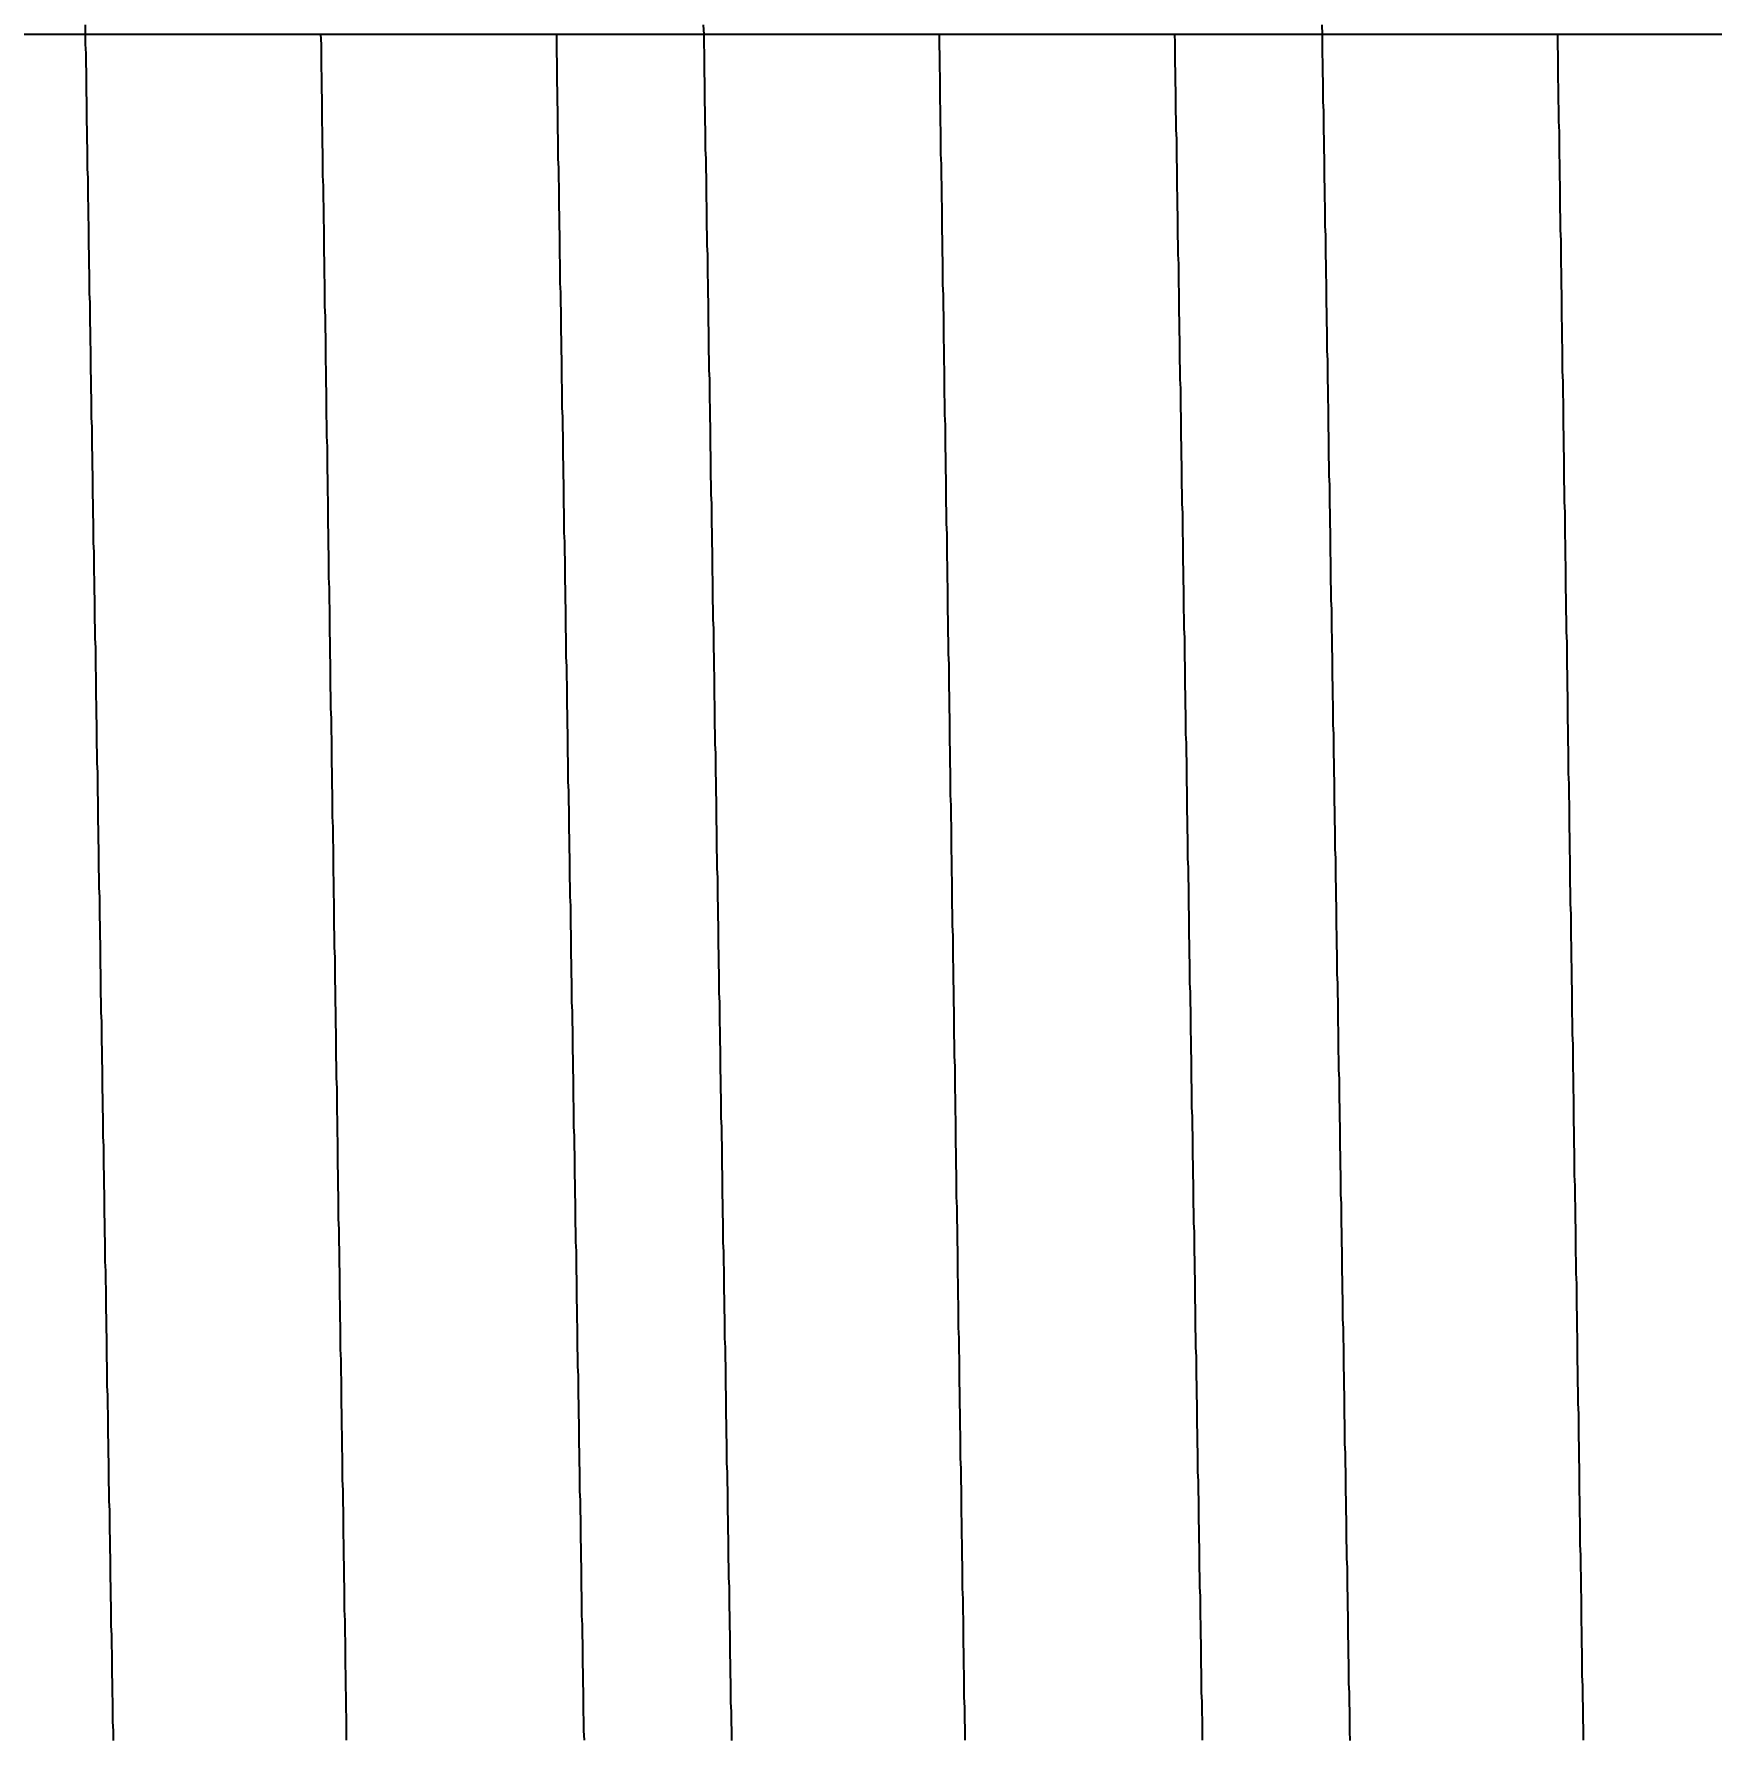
# Model space of a CAD drawing. Header units: millimetres. Extents: x 0 to 5600, y -67 to 2530.
# Drawn here: x 4048.057 to 4052.236, y 925.966 to 930.2 of the extents above; entities that cross this region are included whole.
import ezdxf
from ezdxf.lldxf.tags import DXFTag

# ---------------------------------------------------------------- set-up
doc = ezdxf.new("R2010")
doc.units = ezdxf.units.MM
for name, color, linetype in [('내부선 및 부속', 4, 'Continuous'), ('중심선', 1, 'DASHED'), ('치수선', 7, 'Continuous')]:
    doc.layers.add(name, color=color, linetype=linetype)
doc.styles.add('____', font='')
doc.styles.get('____').set_extended_font_data('굴림')
tags = doc.linetypes.add('DASHDOT', pattern=[70, 31, -13, 13, -13]).pattern_tags.tags
tags[10:11] = [DXFTag(74, 4), DXFTag(75, 0), DXFTag(340, '0'), DXFTag(46, 0.0), DXFTag(50, 0.0), DXFTag(44, 0.0), DXFTag(45, 0.0)]
tags[8:9] = [DXFTag(74, 4), DXFTag(75, 0), DXFTag(340, '0'), DXFTag(46, 0.0), DXFTag(50, 0.0), DXFTag(44, 0.0), DXFTag(45, 0.0)]
tags[6:7] = [DXFTag(74, 4), DXFTag(75, 0), DXFTag(340, '0'), DXFTag(46, 0.0), DXFTag(50, 0.0), DXFTag(44, 0.0), DXFTag(45, 0.0)]
tags[4:5] = [DXFTag(74, 4), DXFTag(75, 0), DXFTag(340, '0'), DXFTag(46, 0.0), DXFTag(50, 0.0), DXFTag(44, 0.0), DXFTag(45, 0.0)]
tags = doc.linetypes.add('DASHED', pattern=[25.72, 12.86, -12.86]).pattern_tags.tags
tags[6:7] = [DXFTag(74, 4), DXFTag(75, 0), DXFTag(340, '0'), DXFTag(46, 0.0), DXFTag(50, 0.0), DXFTag(44, 0.0), DXFTag(45, 0.0)]
tags[4:5] = [DXFTag(74, 4), DXFTag(75, 0), DXFTag(340, '0'), DXFTag(46, 0.0), DXFTag(50, 0.0), DXFTag(44, 0.0), DXFTag(45, 0.0)]
doc.dimstyles.new('MSADIM', dxfattribs={"dimtxt": 33, "dimasz": 17, "dimexe": 10, "dimexo": 7.5, "dimgap": 10, "dimtad": 0, "dimtih": 1, "dimtoh": 1, "dimdec": 0, "dimzin": 1, "dimdsep": 46, "dimtxsty": '____', "dimcen": 11.25, "dimadec": 0, "dimazin": 0, "dimtfac": 1, "dimtdec": 0, "dimtix": 1, "dimtmove": 0, "dimatfit": 3, "dimfxl": 1, "dimtolj": 1, "dimtzin": 1, "dimarcsym": 0})

# ---------------------------------------------------------------- blocks, each defined once
blk = doc.blocks.new('*D9')
at = {"layer": '치수선', "color": 0, "linetype": 'Continuous', "lineweight": -2, "transparency": 16777216}
for p, q in [((3996.7135, 930.2003), (3945.8852, 930.2003)), ((3955.8852, 913.2003), (3955.8852, 820.5165)), ((3955.8852, 682.2003), (3955.8852, 774.884)), ((4073.7135, 665.2003), (3945.8852, 665.2003))]:
    blk.add_line(p, q, dxfattribs=at)
at = {"layer": '치수선', "color": 0, "linetype": 'Continuous', "transparency": 16777216}
for points in [[(3953.0519, 913.2003), (3958.7185, 913.2003), (3955.8852, 930.2003)], [(3953.0519, 682.2003), (3958.7185, 682.2003), (3955.8852, 665.2003)]]:
    blk.add_solid(points, dxfattribs=at)
at = {"layer": '치수선', "color": 0, "linetype": 'Continuous', "transparency": 16777216, "insert": (3955.8852, 797.7003), "char_height": 25, "attachment_point": 5, "style": '____'}
blk.add_mtext('\\A1;265', dxfattribs=at)
blk = doc.blocks.new('*D10')
at = {"layer": '치수선', "color": 0, "linetype": 'Continuous', "lineweight": -2, "transparency": 16777216}
for p, q in [((3996.7135, 930.2003), (3855.1804, 930.2003)), ((3865.1804, 913.2003), (3865.1804, 603.0331)), ((3865.1804, 247.2003), (3865.1804, 557.3674)), ((4163.7135, 230.2003), (3855.1804, 230.2003))]:
    blk.add_line(p, q, dxfattribs=at)
at = {"layer": '치수선', "color": 0, "linetype": 'Continuous', "transparency": 16777216}
for points in [[(3862.3471, 913.2003), (3868.0137, 913.2003), (3865.1804, 930.2003)], [(3862.3471, 247.2003), (3868.0137, 247.2003), (3865.1804, 230.2003)]]:
    blk.add_solid(points, dxfattribs=at)
at = {"layer": '치수선', "color": 0, "linetype": 'Continuous', "transparency": 16777216, "insert": (3865.1804, 580.2003), "char_height": 25, "attachment_point": 5, "style": '____'}
blk.add_mtext('\\A1;700', dxfattribs=at)

msp = doc.modelspace()

# ---------------------------------------------------------------- linework, layer by layer
at = {"layer": '내부선 및 부속', "linetype": 'Continuous', "flags": 128}
for points in [[(4048.1848, 930.2235), (4048.1848, 930.1995), (4048.1848, 930.1755), (4048.1858, 930.1515), (4048.1858, 930.1285), (4048.1868, 930.1045), (4048.1868, 930.0805), (4048.1868, 930.0565), (4048.1878, 930.0325), (4048.1878, 930.0085), (4048.1878, 929.9845), (4048.1888, 929.9605), (4048.1888, 929.9375), (4048.1898, 929.9135), (4048.1898, 929.8895), (4048.1898, 929.8655), (4048.1908, 929.8415), (4048.1908, 929.8175), (4048.1908, 929.7935), (4048.1918, 929.7705), (4048.1918, 929.7465), (4048.1928, 929.7225), (4048.1928, 929.6985), (4048.1928, 929.6745), (4048.1938, 929.6505), (4048.1938, 929.6265), (4048.1948, 929.6025), (4048.1948, 929.5795), (4048.1948, 929.5555), (4048.1958, 929.5315), (4048.1958, 929.5075), (4048.1958, 929.4835), (4048.1968, 929.4595), (4048.1968, 929.4355), (4048.1978, 929.4125), (4048.1978, 929.3885), (4048.1978, 929.3645), (4048.1988, 929.3405), (4048.1988, 929.3165), (4048.1998, 929.2925), (4048.1998, 929.2685), (4048.1998, 929.2455), (4048.2008, 929.2215), (4048.2008, 929.1975), (4048.2008, 929.1735), (4048.2018, 929.1495), (4048.2018, 929.1255), (4048.2028, 929.1015), (4048.2028, 929.0775), (4048.2028, 929.0545), (4048.2038, 929.0305), (4048.2038, 929.0065), (4048.2048, 928.9825), (4048.2048, 928.9585), (4048.2048, 928.9345), (4048.2058, 928.9105), (4048.2058, 928.8875), (4048.2058, 928.8635), (4048.2068, 928.8395), (4048.2068, 928.8155), (4048.2078, 928.7915), (4048.2078, 928.7675), (4048.2078, 928.7675), (4048.2078, 928.7435), (4048.2088, 928.7195), (4048.2088, 928.6965), (4048.2098, 928.6725), (4048.2098, 928.6485), (4048.2098, 928.6245), (4048.2108, 928.6005), (4048.2108, 928.5765), (4048.2108, 928.5525), (4048.2118, 928.5295), (4048.2118, 928.5055), (4048.2128, 928.4815), (4048.2128, 928.4575), (4048.2128, 928.4335), (4048.2138, 928.4095), (4048.2138, 928.3855), (4048.2148, 928.3625), (4048.2148, 928.3385), (4048.2148, 928.3145), (4048.2158, 928.2905), (4048.2158, 928.2665), (4048.2158, 928.2425), (4048.2168, 928.2185), (4048.2168, 928.1945), (4048.2178, 928.1715), (4048.2178, 928.1475), (4048.2178, 928.1235), (4048.2188, 928.0995), (4048.2188, 928.0755), (4048.2198, 928.0515), (4048.2198, 928.0275), (4048.2198, 928.0045), (4048.2208, 927.9805), (4048.2208, 927.9565), (4048.2218, 927.9325), (4048.2218, 927.9085), (4048.2218, 927.8845), (4048.2228, 927.8605), (4048.2228, 927.8365), (4048.2228, 927.8135), (4048.2238, 927.7895), (4048.2238, 927.7655), (4048.2248, 927.7415), (4048.2248, 927.7175), (4048.2248, 927.6935), (4048.2258, 927.6695), (4048.2258, 927.6465), (4048.2268, 927.6225), (4048.2268, 927.5985), (4048.2268, 927.5745), (4048.2278, 927.5505), (4048.2278, 927.5265), (4048.2288, 927.5025), (4048.2288, 927.4795), (4048.2288, 927.4555), (4048.2298, 927.4315), (4048.2298, 927.4075), (4048.2298, 927.3835), (4048.2308, 927.3595), (4048.2308, 927.3355), (4048.2318, 927.3115), (4048.2318, 927.2885), (4048.2318, 927.2645), (4048.2328, 927.2405), (4048.2328, 927.2165), (4048.2338, 927.1925), (4048.2338, 927.1685), (4048.2338, 927.1445), (4048.2348, 927.1215), (4048.2348, 927.0975), (4048.2358, 927.0735), (4048.2358, 927.0495), (4048.2358, 927.0255), (4048.2368, 927.0015), (4048.2368, 926.9775), (4048.2378, 926.9535), (4048.2378, 926.9305), (4048.2378, 926.9065), (4048.2388, 926.8825), (4048.2388, 926.8585), (4048.2388, 926.8345), (4048.2398, 926.8105), (4048.2398, 926.7865), (4048.2408, 926.7635), (4048.2408, 926.7395), (4048.2408, 926.7155), (4048.2418, 926.6915), (4048.2418, 926.6675), (4048.2428, 926.6435), (4048.2428, 926.6195), (4048.2428, 926.5965), (4048.2438, 926.5725), (4048.2438, 926.5485), (4048.2448, 926.5245), (4048.2448, 926.5005), (4048.2448, 926.4765), (4048.2458, 926.4525), (4048.2458, 926.4285), (4048.2468, 926.4055), (4048.2468, 926.3815), (4048.2468, 926.3815), (4048.2468, 926.3575), (4048.2478, 926.3335), (4048.2478, 926.3095), (4048.2488, 926.2855), (4048.2488, 926.2615), (4048.2488, 926.2385), (4048.2498, 926.2145), (4048.2498, 926.1905), (4048.2508, 926.1665), (4048.2508, 926.1425), (4048.2508, 926.1185), (4048.2518, 926.0945), (4048.2518, 926.0705), (4048.2528, 926.0475), (4048.2528, 926.0235), (4048.2528, 925.9995), (4048.2538, 925.9755), (4048.2538, 925.9515)], [(4049.7238, 930.2235), (4049.7248, 930.1995), (4049.7248, 930.1755), (4049.7258, 930.1515), (4049.7258, 930.1285), (4049.7258, 930.1045), (4049.7268, 930.0805), (4049.7268, 930.0565), (4049.7268, 930.0325), (4049.7278, 930.0085), (4049.7278, 929.9845), (4049.7288, 929.9605), (4049.7288, 929.9375), (4049.7288, 929.9135), (4049.7298, 929.8895), (4049.7298, 929.8655), (4049.7308, 929.8415), (4049.7308, 929.8175), (4049.7308, 929.7935), (4049.7318, 929.7705), (4049.7318, 929.7465), (4049.7318, 929.7225), (4049.7328, 929.6985), (4049.7328, 929.6745), (4049.7338, 929.6505), (4049.7338, 929.6265), (4049.7338, 929.6025), (4049.7348, 929.5795), (4049.7348, 929.5555), (4049.7358, 929.5315), (4049.7358, 929.5075), (4049.7358, 929.4835), (4049.7368, 929.4595), (4049.7368, 929.4355), (4049.7368, 929.4125), (4049.7378, 929.3885), (4049.7378, 929.3645), (4049.7388, 929.3405), (4049.7388, 929.3165), (4049.7388, 929.2925), (4049.7398, 929.2685), (4049.7398, 929.2455), (4049.7408, 929.2215), (4049.7408, 929.1975), (4049.7408, 929.1735), (4049.7418, 929.1495), (4049.7418, 929.1255), (4049.7418, 929.1015), (4049.7428, 929.0775), (4049.7428, 929.0545), (4049.7438, 929.0305), (4049.7438, 929.0065), (4049.7438, 928.9825), (4049.7448, 928.9585), (4049.7448, 928.9345), (4049.7458, 928.9105), (4049.7458, 928.8875), (4049.7458, 928.8635), (4049.7468, 928.8395), (4049.7468, 928.8155), (4049.7468, 928.7915), (4049.7478, 928.7675), (4049.7478, 928.7675), (4049.7478, 928.7435), (4049.7488, 928.7195), (4049.7488, 928.6965), (4049.7488, 928.6725), (4049.7498, 928.6485), (4049.7498, 928.6245), (4049.7508, 928.6005), (4049.7508, 928.5765), (4049.7508, 928.5525), (4049.7518, 928.5295), (4049.7518, 928.5055), (4049.7518, 928.4815), (4049.7528, 928.4575), (4049.7528, 928.4335), (4049.7538, 928.4095), (4049.7538, 928.3855), (4049.7538, 928.3625), (4049.7548, 928.3385), (4049.7548, 928.3145), (4049.7558, 928.2905), (4049.7558, 928.2665), (4049.7558, 928.2425), (4049.7568, 928.2185), (4049.7568, 928.1945), (4049.7568, 928.1715), (4049.7578, 928.1475), (4049.7578, 928.1235), (4049.7588, 928.0995), (4049.7588, 928.0755), (4049.7588, 928.0515), (4049.7598, 928.0275), (4049.7598, 928.0045), (4049.7608, 927.9805), (4049.7608, 927.9565), (4049.7608, 927.9325), (4049.7618, 927.9085), (4049.7618, 927.8845), (4049.7628, 927.8605), (4049.7628, 927.8365), (4049.7628, 927.8135), (4049.7638, 927.7895), (4049.7638, 927.7655), (4049.7638, 927.7415), (4049.7648, 927.7175), (4049.7648, 927.6935), (4049.7658, 927.6695), (4049.7658, 927.6465), (4049.7658, 927.6225), (4049.7668, 927.5985), (4049.7668, 927.5745), (4049.7678, 927.5505), (4049.7678, 927.5265), (4049.7678, 927.5025), (4049.7688, 927.4795), (4049.7688, 927.4555), (4049.7698, 927.4315), (4049.7698, 927.4075), (4049.7698, 927.3835), (4049.7708, 927.3595), (4049.7708, 927.3355), (4049.7708, 927.3115), (4049.7718, 927.2885), (4049.7718, 927.2645), (4049.7728, 927.2405), (4049.7728, 927.2165), (4049.7728, 927.1925), (4049.7738, 927.1685), (4049.7738, 927.1445), (4049.7748, 927.1215), (4049.7748, 927.0975), (4049.7748, 927.0735), (4049.7758, 927.0495), (4049.7758, 927.0255), (4049.7768, 927.0015), (4049.7768, 926.9775), (4049.7768, 926.9535), (4049.7778, 926.9305), (4049.7778, 926.9065), (4049.7788, 926.8825), (4049.7788, 926.8585), (4049.7788, 926.8345), (4049.7798, 926.8105), (4049.7798, 926.7865), (4049.7798, 926.7635), (4049.7808, 926.7395), (4049.7808, 926.7155), (4049.7818, 926.6915), (4049.7818, 926.6675), (4049.7818, 926.6435), (4049.7828, 926.6195), (4049.7828, 926.5965), (4049.7838, 926.5725), (4049.7838, 926.5485), (4049.7838, 926.5245), (4049.7848, 926.5005), (4049.7848, 926.4765), (4049.7858, 926.4525), (4049.7858, 926.4285), (4049.7858, 926.4055), (4049.7868, 926.3815), (4049.7868, 926.3815), (4049.7868, 926.3575), (4049.7878, 926.3335), (4049.7878, 926.3095), (4049.7878, 926.2855), (4049.7888, 926.2615), (4049.7888, 926.2385), (4049.7898, 926.2145), (4049.7898, 926.1905), (4049.7898, 926.1665), (4049.7908, 926.1425), (4049.7908, 926.1185), (4049.7918, 926.0945), (4049.7918, 926.0705), (4049.7918, 926.0475), (4049.7928, 926.0235), (4049.7928, 925.9995), (4049.7938, 925.9755), (4049.7938, 925.9515)], [(4051.2638, 930.2235), (4051.2648, 930.1995), (4051.2648, 930.1755), (4051.2648, 930.1515), (4051.2658, 930.1285), (4051.2658, 930.1045), (4051.2668, 930.0805), (4051.2668, 930.0565), (4051.2668, 930.0325), (4051.2678, 930.0085), (4051.2678, 929.9845), (4051.2678, 929.9605), (4051.2688, 929.9375), (4051.2688, 929.9135), (4051.2698, 929.8895), (4051.2698, 929.8655), (4051.2698, 929.8415), (4051.2708, 929.8175), (4051.2708, 929.7935), (4051.2718, 929.7705), (4051.2718, 929.7465), (4051.2718, 929.7225), (4051.2728, 929.6985), (4051.2728, 929.6745), (4051.2728, 929.6505), (4051.2738, 929.6265), (4051.2738, 929.6025), (4051.2748, 929.5795), (4051.2748, 929.5555), (4051.2748, 929.5315), (4051.2758, 929.5075), (4051.2758, 929.4835), (4051.2768, 929.4595), (4051.2768, 929.4355), (4051.2768, 929.4125), (4051.2778, 929.3885), (4051.2778, 929.3645), (4051.2778, 929.3405), (4051.2788, 929.3165), (4051.2788, 929.2925), (4051.2798, 929.2685), (4051.2798, 929.2455), (4051.2798, 929.2215), (4051.2808, 929.1975), (4051.2808, 929.1735), (4051.2808, 929.1495), (4051.2818, 929.1255), (4051.2818, 929.1015), (4051.2828, 929.0775), (4051.2828, 929.0545), (4051.2828, 929.0305), (4051.2838, 929.0065), (4051.2838, 928.9825), (4051.2848, 928.9585), (4051.2848, 928.9345), (4051.2848, 928.9105), (4051.2858, 928.8875), (4051.2858, 928.8635), (4051.2858, 928.8395), (4051.2868, 928.8155), (4051.2868, 928.7915), (4051.2878, 928.7675), (4051.2878, 928.7675), (4051.2878, 928.7435), (4051.2878, 928.7195), (4051.2888, 928.6965), (4051.2888, 928.6725), (4051.2898, 928.6485), (4051.2898, 928.6245), (4051.2898, 928.6005), (4051.2908, 928.5765), (4051.2908, 928.5525), (4051.2918, 928.5295), (4051.2918, 928.5055), (4051.2918, 928.4815), (4051.2928, 928.4575), (4051.2928, 928.4335), (4051.2928, 928.4095), (4051.2938, 928.3855), (4051.2938, 928.3625), (4051.2948, 928.3385), (4051.2948, 928.3145), (4051.2948, 928.2905), (4051.2958, 928.2665), (4051.2958, 928.2425), (4051.2968, 928.2185), (4051.2968, 928.1945), (4051.2968, 928.1715), (4051.2978, 928.1475), (4051.2978, 928.1235), (4051.2978, 928.0995), (4051.2988, 928.0755), (4051.2988, 928.0515), (4051.2998, 928.0275), (4051.2998, 928.0045), (4051.2998, 927.9805), (4051.3008, 927.9565), (4051.3008, 927.9325), (4051.3018, 927.9085), (4051.3018, 927.8845), (4051.3018, 927.8605), (4051.3028, 927.8365), (4051.3028, 927.8135), (4051.3038, 927.7895), (4051.3038, 927.7655), (4051.3038, 927.7415), (4051.3048, 927.7175), (4051.3048, 927.6935), (4051.3048, 927.6695), (4051.3058, 927.6465), (4051.3058, 927.6225), (4051.3068, 927.5985), (4051.3068, 927.5745), (4051.3068, 927.5505), (4051.3078, 927.5265), (4051.3078, 927.5025), (4051.3088, 927.4795), (4051.3088, 927.4555), (4051.3088, 927.4315), (4051.3098, 927.4075), (4051.3098, 927.3835), (4051.3108, 927.3595), (4051.3108, 927.3355), (4051.3108, 927.3115), (4051.3118, 927.2885), (4051.3118, 927.2645), (4051.3118, 927.2405), (4051.3128, 927.2165), (4051.3128, 927.1925), (4051.3138, 927.1685), (4051.3138, 927.1445), (4051.3138, 927.1215), (4051.3148, 927.0975), (4051.3148, 927.0735), (4051.3158, 927.0495), (4051.3158, 927.0255), (4051.3158, 927.0015), (4051.3168, 926.9775), (4051.3168, 926.9535), (4051.3178, 926.9305), (4051.3178, 926.9065), (4051.3178, 926.8825), (4051.3188, 926.8585), (4051.3188, 926.8345), (4051.3198, 926.8105), (4051.3198, 926.7865), (4051.3198, 926.7635), (4051.3208, 926.7395), (4051.3208, 926.7155), (4051.3208, 926.6915), (4051.3218, 926.6675), (4051.3218, 926.6435), (4051.3228, 926.6195), (4051.3228, 926.5965), (4051.3228, 926.5725), (4051.3238, 926.5485), (4051.3238, 926.5245), (4051.3248, 926.5005), (4051.3248, 926.4765), (4051.3248, 926.4525), (4051.3258, 926.4285), (4051.3258, 926.4055), (4051.3268, 926.3815), (4051.3268, 926.3815), (4051.3268, 926.3575), (4051.3268, 926.3335), (4051.3278, 926.3095), (4051.3278, 926.2855), (4051.3288, 926.2615), (4051.3288, 926.2385), (4051.3288, 926.2145), (4051.3298, 926.1905), (4051.3298, 926.1665), (4051.3308, 926.1425), (4051.3308, 926.1185), (4051.3308, 926.0945), (4051.3318, 926.0705), (4051.3318, 926.0475), (4051.3328, 926.0235), (4051.3328, 925.9995), (4051.3328, 925.9755), (4051.3338, 925.9515)], [(4048.7708, 930.2005), (4048.7718, 930.1735), (4048.7718, 930.1465), (4048.7718, 930.1195), (4048.7728, 930.0915), (4048.7728, 930.0645), (4048.7738, 930.0375), (4048.7738, 930.0105), (4048.7738, 929.9835), (4048.7748, 929.9565), (4048.7748, 929.9295), (4048.7758, 929.9025), (4048.7758, 929.8755), (4048.7758, 929.8485), (4048.7768, 929.8215), (4048.7768, 929.7945), (4048.7778, 929.7675), (4048.7778, 929.7405), (4048.7788, 929.7135), (4048.7788, 929.6865), (4048.7788, 929.6595), (4048.7798, 929.6325), (4048.7798, 929.6045), (4048.7808, 929.5775), (4048.7808, 929.5505), (4048.7808, 929.5235), (4048.7818, 929.4965), (4048.7818, 929.4695), (4048.7828, 929.4425), (4048.7828, 929.4155), (4048.7828, 929.3885), (4048.7838, 929.3615), (4048.7838, 929.3345), (4048.7848, 929.3075), (4048.7848, 929.2805), (4048.7848, 929.2535), (4048.7858, 929.2265), (4048.7858, 929.1995), (4048.7868, 929.1725), (4048.7868, 929.1455), (4048.7868, 929.1175), (4048.7878, 929.0905), (4048.7878, 929.0635), (4048.7888, 929.0365), (4048.7888, 929.0095), (4048.7888, 928.9825), (4048.7898, 928.9555), (4048.7898, 928.9285), (4048.7908, 928.9015), (4048.7908, 928.8745), (4048.7908, 928.8475), (4048.7918, 928.8205), (4048.7918, 928.7935), (4048.7928, 928.7665), (4048.7928, 928.7395), (4048.7928, 928.7125), (4048.7938, 928.6855), (4048.7938, 928.6585), (4048.7948, 928.6305), (4048.7948, 928.6035), (4048.7948, 928.5765), (4048.7958, 928.5495), (4048.7958, 928.5225), (4048.7968, 928.4955), (4048.7968, 928.4685), (4048.7978, 928.4415), (4048.7978, 928.4145), (4048.7978, 928.3875), (4048.7988, 928.3605), (4048.7988, 928.3335), (4048.7998, 928.3065), (4048.7998, 928.2795), (4048.7998, 928.2525), (4048.8008, 928.2255), (4048.8008, 928.1985), (4048.8018, 928.1705), (4048.8018, 928.1435), (4048.8018, 928.1165), (4048.8028, 928.0895), (4048.8028, 928.0625), (4048.8038, 928.0355), (4048.8038, 928.0085), (4048.8038, 927.9815), (4048.8048, 927.9545), (4048.8048, 927.9275), (4048.8058, 927.9005), (4048.8058, 927.8735), (4048.8058, 927.8465), (4048.8068, 927.8195), (4048.8068, 927.7925), (4048.8078, 927.7655), (4048.8078, 927.7385), (4048.8088, 927.7115), (4048.8088, 927.6835), (4048.8088, 927.6565), (4048.8098, 927.6295), (4048.8098, 927.6025), (4048.8108, 927.5755), (4048.8108, 927.5485), (4048.8108, 927.5215), (4048.8118, 927.4945), (4048.8118, 927.4945), (4048.8118, 927.4675), (4048.8128, 927.4405), (4048.8128, 927.4135), (4048.8128, 927.3865), (4048.8138, 927.3595), (4048.8138, 927.3325), (4048.8148, 927.3055), (4048.8148, 927.2785), (4048.8148, 927.2515), (4048.8158, 927.2245), (4048.8158, 927.1965), (4048.8168, 927.1695), (4048.8168, 927.1425), (4048.8178, 927.1155), (4048.8178, 927.0885), (4048.8178, 927.0615), (4048.8188, 927.0345), (4048.8188, 927.0075), (4048.8198, 926.9805), (4048.8198, 926.9535), (4048.8198, 926.9265), (4048.8208, 926.8995), (4048.8208, 926.8725), (4048.8218, 926.8455), (4048.8218, 926.8185), (4048.8218, 926.7915), (4048.8228, 926.7645), (4048.8228, 926.7375), (4048.8238, 926.7095), (4048.8238, 926.6825), (4048.8248, 926.6555), (4048.8248, 926.6285), (4048.8248, 926.6015), (4048.8258, 926.5745), (4048.8258, 926.5475), (4048.8268, 926.5205), (4048.8268, 926.4935), (4048.8268, 926.4665), (4048.8278, 926.4395), (4048.8278, 926.4125), (4048.8288, 926.3855), (4048.8288, 926.3585), (4048.8298, 926.3315), (4048.8298, 926.3045), (4048.8298, 926.2775), (4048.8308, 926.2505), (4048.8308, 926.2225), (4048.8318, 926.1955), (4048.8318, 926.1685), (4048.8318, 926.1415), (4048.8328, 926.1145), (4048.8328, 926.0875), (4048.8338, 926.0605), (4048.8338, 926.0335), (4048.8348, 926.0065), (4048.8348, 925.9795), (4048.8348, 925.9525)], [(4049.3578, 930.2005), (4049.3578, 930.1775), (4049.3578, 930.1535), (4049.3588, 930.1295), (4049.3588, 930.1055), (4049.3588, 930.0815), (4049.3598, 930.0575), (4049.3598, 930.0335), (4049.3608, 930.0095), (4049.3608, 929.9865), (4049.3608, 929.9625), (4049.3618, 929.9385), (4049.3618, 929.9145), (4049.3618, 929.8905), (4049.3628, 929.8665), (4049.3628, 929.8425), (4049.3638, 929.8195), (4049.3638, 929.7955), (4049.3638, 929.7715), (4049.3648, 929.7475), (4049.3648, 929.7235), (4049.3658, 929.6995), (4049.3658, 929.6755), (4049.3658, 929.6515), (4049.3668, 929.6285), (4049.3668, 929.6045), (4049.3668, 929.5805), (4049.3678, 929.5565), (4049.3678, 929.5325), (4049.3688, 929.5085), (4049.3688, 929.4845), (4049.3688, 929.4615), (4049.3698, 929.4375), (4049.3698, 929.4135), (4049.3708, 929.3895), (4049.3708, 929.3655), (4049.3708, 929.3415), (4049.3718, 929.3175), (4049.3718, 929.2945), (4049.3718, 929.2705), (4049.3728, 929.2465), (4049.3728, 929.2225), (4049.3738, 929.1985), (4049.3738, 929.1745), (4049.3738, 929.1505), (4049.3748, 929.1265), (4049.3748, 929.1035), (4049.3758, 929.0795), (4049.3758, 929.0555), (4049.3758, 929.0315), (4049.3768, 929.0075), (4049.3768, 928.9835), (4049.3768, 928.9595), (4049.3778, 928.9365), (4049.3778, 928.9125), (4049.3788, 928.8885), (4049.3788, 928.8645), (4049.3788, 928.8405), (4049.3798, 928.8165), (4049.3798, 928.7925), (4049.3808, 928.7685), (4049.3808, 928.7455), (4049.3808, 928.7455), (4049.3808, 928.7215), (4049.3818, 928.6975), (4049.3818, 928.6735), (4049.3818, 928.6495), (4049.3828, 928.6255), (4049.3828, 928.6015), (4049.3838, 928.5785), (4049.3838, 928.5545), (4049.3838, 928.5305), (4049.3848, 928.5065), (4049.3848, 928.4825), (4049.3858, 928.4585), (4049.3858, 928.4345), (4049.3858, 928.4115), (4049.3868, 928.3875), (4049.3868, 928.3635), (4049.3868, 928.3395), (4049.3878, 928.3155), (4049.3878, 928.2915), (4049.3888, 928.2675), (4049.3888, 928.2435), (4049.3888, 928.2205), (4049.3898, 928.1965), (4049.3898, 928.1725), (4049.3908, 928.1485), (4049.3908, 928.1245), (4049.3908, 928.1005), (4049.3918, 928.0765), (4049.3918, 928.0535), (4049.3928, 928.0295), (4049.3928, 928.0055), (4049.3928, 927.9815), (4049.3938, 927.9575), (4049.3938, 927.9335), (4049.3938, 927.9095), (4049.3948, 927.8855), (4049.3948, 927.8625), (4049.3958, 927.8385), (4049.3958, 927.8145), (4049.3958, 927.7905), (4049.3968, 927.7665), (4049.3968, 927.7425), (4049.3978, 927.7185), (4049.3978, 927.6955), (4049.3978, 927.6715), (4049.3988, 927.6475), (4049.3988, 927.6235), (4049.3998, 927.5995), (4049.3998, 927.5755), (4049.3998, 927.5515), (4049.4008, 927.5285), (4049.4008, 927.5045), (4049.4008, 927.4805), (4049.4018, 927.4565), (4049.4018, 927.4325), (4049.4028, 927.4085), (4049.4028, 927.3845), (4049.4028, 927.3605), (4049.4038, 927.3375), (4049.4038, 927.3135), (4049.4048, 927.2895), (4049.4048, 927.2655), (4049.4048, 927.2415), (4049.4058, 927.2175), (4049.4058, 927.1935), (4049.4068, 927.1705), (4049.4068, 927.1465), (4049.4068, 927.1225), (4049.4078, 927.0985), (4049.4078, 927.0745), (4049.4078, 927.0505), (4049.4088, 927.0265), (4049.4088, 927.0025), (4049.4098, 926.9795), (4049.4098, 926.9555), (4049.4098, 926.9315), (4049.4108, 926.9075), (4049.4108, 926.8835), (4049.4118, 926.8595), (4049.4118, 926.8355), (4049.4118, 926.8125), (4049.4128, 926.7885), (4049.4128, 926.7645), (4049.4138, 926.7405), (4049.4138, 926.7165), (4049.4138, 926.6925), (4049.4148, 926.6685), (4049.4148, 926.6455), (4049.4158, 926.6215), (4049.4158, 926.5975), (4049.4158, 926.5735), (4049.4168, 926.5495), (4049.4168, 926.5255), (4049.4178, 926.5015), (4049.4178, 926.4775), (4049.4178, 926.4545), (4049.4188, 926.4305), (4049.4188, 926.4065), (4049.4198, 926.3825), (4049.4198, 926.3585), (4049.4198, 926.3585), (4049.4198, 926.3345), (4049.4208, 926.3105), (4049.4208, 926.2875), (4049.4208, 926.2635), (4049.4218, 926.2395), (4049.4218, 926.2155), (4049.4228, 926.1915), (4049.4228, 926.1675), (4049.4228, 926.1435), (4049.4238, 926.1195), (4049.4238, 926.0965), (4049.4248, 926.0725), (4049.4248, 926.0485), (4049.4248, 926.0245), (4049.4258, 926.0005), (4049.4258, 925.9765), (4049.4268, 925.9525)], [(4050.3108, 930.2005), (4050.3108, 930.1735), (4050.3118, 930.1465), (4050.3118, 930.1195), (4050.3128, 930.0915), (4050.3128, 930.0645), (4050.3128, 930.0375), (4050.3138, 930.0105), (4050.3138, 929.9835), (4050.3148, 929.9565), (4050.3148, 929.9295), (4050.3148, 929.9025), (4050.3158, 929.8755), (4050.3158, 929.8485), (4050.3168, 929.8215), (4050.3168, 929.7945), (4050.3178, 929.7675), (4050.3178, 929.7405), (4050.3178, 929.7135), (4050.3188, 929.6865), (4050.3188, 929.6595), (4050.3198, 929.6325), (4050.3198, 929.6045), (4050.3198, 929.5775), (4050.3208, 929.5505), (4050.3208, 929.5235), (4050.3218, 929.4965), (4050.3218, 929.4695), (4050.3218, 929.4425), (4050.3228, 929.4155), (4050.3228, 929.3885), (4050.3238, 929.3615), (4050.3238, 929.3345), (4050.3238, 929.3075), (4050.3248, 929.2805), (4050.3248, 929.2535), (4050.3258, 929.2265), (4050.3258, 929.1995), (4050.3258, 929.1725), (4050.3268, 929.1455), (4050.3268, 929.1175), (4050.3278, 929.0905), (4050.3278, 929.0635), (4050.3278, 929.0365), (4050.3288, 929.0095), (4050.3288, 928.9825), (4050.3298, 928.9555), (4050.3298, 928.9285), (4050.3298, 928.9015), (4050.3308, 928.8745), (4050.3308, 928.8475), (4050.3318, 928.8205), (4050.3318, 928.7935), (4050.3318, 928.7665), (4050.3328, 928.7395), (4050.3328, 928.7125), (4050.3338, 928.6855), (4050.3338, 928.6585), (4050.3348, 928.6305), (4050.3348, 928.6035), (4050.3348, 928.5765), (4050.3358, 928.5495), (4050.3358, 928.5225), (4050.3368, 928.4955), (4050.3368, 928.4685), (4050.3368, 928.4415), (4050.3378, 928.4145), (4050.3378, 928.3875), (4050.3388, 928.3605), (4050.3388, 928.3335), (4050.3388, 928.3065), (4050.3398, 928.2795), (4050.3398, 928.2525), (4050.3408, 928.2255), (4050.3408, 928.1985), (4050.3408, 928.1705), (4050.3418, 928.1435), (4050.3418, 928.1165), (4050.3428, 928.0895), (4050.3428, 928.0625), (4050.3428, 928.0355), (4050.3438, 928.0085), (4050.3438, 927.9815), (4050.3448, 927.9545), (4050.3448, 927.9275), (4050.3448, 927.9005), (4050.3458, 927.8735), (4050.3458, 927.8465), (4050.3468, 927.8195), (4050.3468, 927.7925), (4050.3478, 927.7655), (4050.3478, 927.7385), (4050.3478, 927.7115), (4050.3488, 927.6835), (4050.3488, 927.6565), (4050.3498, 927.6295), (4050.3498, 927.6025), (4050.3498, 927.5755), (4050.3508, 927.5485), (4050.3508, 927.5215), (4050.3518, 927.4945), (4050.3518, 927.4945), (4050.3518, 927.4675), (4050.3518, 927.4405), (4050.3528, 927.4135), (4050.3528, 927.3865), (4050.3538, 927.3595), (4050.3538, 927.3325), (4050.3538, 927.3055), (4050.3548, 927.2785), (4050.3548, 927.2515), (4050.3558, 927.2245), (4050.3558, 927.1965), (4050.3568, 927.1695), (4050.3568, 927.1425), (4050.3568, 927.1155), (4050.3578, 927.0885), (4050.3578, 927.0615), (4050.3588, 927.0345), (4050.3588, 927.0075), (4050.3588, 926.9805), (4050.3598, 926.9535), (4050.3598, 926.9265), (4050.3608, 926.8995), (4050.3608, 926.8725), (4050.3608, 926.8455), (4050.3618, 926.8185), (4050.3618, 926.7915), (4050.3628, 926.7645), (4050.3628, 926.7375), (4050.3638, 926.7095), (4050.3638, 926.6825), (4050.3638, 926.6555), (4050.3648, 926.6285), (4050.3648, 926.6015), (4050.3658, 926.5745), (4050.3658, 926.5475), (4050.3658, 926.5205), (4050.3668, 926.4935), (4050.3668, 926.4665), (4050.3678, 926.4395), (4050.3678, 926.4125), (4050.3688, 926.3855), (4050.3688, 926.3585), (4050.3688, 926.3315), (4050.3698, 926.3045), (4050.3698, 926.2775), (4050.3708, 926.2505), (4050.3708, 926.2225), (4050.3708, 926.1955), (4050.3718, 926.1685), (4050.3718, 926.1415), (4050.3728, 926.1145), (4050.3728, 926.0875), (4050.3728, 926.0605), (4050.3738, 926.0335), (4050.3738, 926.0065), (4050.3748, 925.9795), (4050.3748, 925.9525)], [(4050.8968, 930.2005), (4050.8978, 930.1775), (4050.8978, 930.1535), (4050.8978, 930.1295), (4050.8988, 930.1055), (4050.8988, 930.0815), (4050.8998, 930.0575), (4050.8998, 930.0335), (4050.8998, 930.0095), (4050.9008, 929.9865), (4050.9008, 929.9625), (4050.9018, 929.9385), (4050.9018, 929.9145), (4050.9018, 929.8905), (4050.9028, 929.8665), (4050.9028, 929.8425), (4050.9028, 929.8195), (4050.9038, 929.7955), (4050.9038, 929.7715), (4050.9048, 929.7475), (4050.9048, 929.7235), (4050.9048, 929.6995), (4050.9058, 929.6755), (4050.9058, 929.6515), (4050.9068, 929.6285), (4050.9068, 929.6045), (4050.9068, 929.5805), (4050.9078, 929.5565), (4050.9078, 929.5325), (4050.9078, 929.5085), (4050.9088, 929.4845), (4050.9088, 929.4615), (4050.9098, 929.4375), (4050.9098, 929.4135), (4050.9098, 929.3895), (4050.9108, 929.3655), (4050.9108, 929.3415), (4050.9118, 929.3175), (4050.9118, 929.2945), (4050.9118, 929.2705), (4050.9128, 929.2465), (4050.9128, 929.2225), (4050.9128, 929.1985), (4050.9138, 929.1745), (4050.9138, 929.1505), (4050.9148, 929.1265), (4050.9148, 929.1035), (4050.9148, 929.0795), (4050.9158, 929.0555), (4050.9158, 929.0315), (4050.9168, 929.0075), (4050.9168, 928.9835), (4050.9168, 928.9595), (4050.9178, 928.9365), (4050.9178, 928.9125), (4050.9178, 928.8885), (4050.9188, 928.8645), (4050.9188, 928.8405), (4050.9198, 928.8165), (4050.9198, 928.7925), (4050.9198, 928.7685), (4050.9208, 928.7455), (4050.9208, 928.7455), (4050.9208, 928.7215), (4050.9218, 928.6975), (4050.9218, 928.6735), (4050.9218, 928.6495), (4050.9228, 928.6255), (4050.9228, 928.6015), (4050.9228, 928.5785), (4050.9238, 928.5545), (4050.9238, 928.5305), (4050.9248, 928.5065), (4050.9248, 928.4825), (4050.9248, 928.4585), (4050.9258, 928.4345), (4050.9258, 928.4115), (4050.9268, 928.3875), (4050.9268, 928.3635), (4050.9268, 928.3395), (4050.9278, 928.3155), (4050.9278, 928.2915), (4050.9278, 928.2675), (4050.9288, 928.2435), (4050.9288, 928.2205), (4050.9298, 928.1965), (4050.9298, 928.1725), (4050.9298, 928.1485), (4050.9308, 928.1245), (4050.9308, 928.1005), (4050.9318, 928.0765), (4050.9318, 928.0535), (4050.9318, 928.0295), (4050.9328, 928.0055), (4050.9328, 927.9815), (4050.9328, 927.9575), (4050.9338, 927.9335), (4050.9338, 927.9095), (4050.9348, 927.8855), (4050.9348, 927.8625), (4050.9348, 927.8385), (4050.9358, 927.8145), (4050.9358, 927.7905), (4050.9368, 927.7665), (4050.9368, 927.7425), (4050.9368, 927.7185), (4050.9378, 927.6955), (4050.9378, 927.6715), (4050.9388, 927.6475), (4050.9388, 927.6235), (4050.9388, 927.5995), (4050.9398, 927.5755), (4050.9398, 927.5515), (4050.9398, 927.5285), (4050.9408, 927.5045), (4050.9408, 927.4805), (4050.9418, 927.4565), (4050.9418, 927.4325), (4050.9418, 927.4085), (4050.9428, 927.3845), (4050.9428, 927.3605), (4050.9438, 927.3375), (4050.9438, 927.3135), (4050.9438, 927.2895), (4050.9448, 927.2655), (4050.9448, 927.2415), (4050.9458, 927.2175), (4050.9458, 927.1935), (4050.9458, 927.1705), (4050.9468, 927.1465), (4050.9468, 927.1225), (4050.9478, 927.0985), (4050.9478, 927.0745), (4050.9478, 927.0505), (4050.9488, 927.0265), (4050.9488, 927.0025), (4050.9488, 926.9795), (4050.9498, 926.9555), (4050.9498, 926.9315), (4050.9508, 926.9075), (4050.9508, 926.8835), (4050.9508, 926.8595), (4050.9518, 926.8355), (4050.9518, 926.8125), (4050.9528, 926.7885), (4050.9528, 926.7645), (4050.9528, 926.7405), (4050.9538, 926.7165), (4050.9538, 926.6925), (4050.9548, 926.6685), (4050.9548, 926.6455), (4050.9548, 926.6215), (4050.9558, 926.5975), (4050.9558, 926.5735), (4050.9568, 926.5495), (4050.9568, 926.5255), (4050.9568, 926.5015), (4050.9578, 926.4775), (4050.9578, 926.4545), (4050.9588, 926.4305), (4050.9588, 926.4065), (4050.9588, 926.3825), (4050.9598, 926.3585), (4050.9598, 926.3585), (4050.9598, 926.3345), (4050.9608, 926.3105), (4050.9608, 926.2875), (4050.9608, 926.2635), (4050.9618, 926.2395), (4050.9618, 926.2155), (4050.9628, 926.1915), (4050.9628, 926.1675), (4050.9628, 926.1435), (4050.9638, 926.1195), (4050.9638, 926.0965), (4050.9638, 926.0725), (4050.9648, 926.0485), (4050.9648, 926.0245), (4050.9658, 926.0005), (4050.9658, 925.9765), (4050.9658, 925.9525)], [(4051.8508, 930.2005), (4051.8508, 930.1735), (4051.8518, 930.1465), (4051.8518, 930.1195), (4051.8518, 930.0915), (4051.8528, 930.0645), (4051.8528, 930.0375), (4051.8538, 930.0105), (4051.8538, 929.9835), (4051.8548, 929.9565), (4051.8548, 929.9295), (4051.8548, 929.9025), (4051.8558, 929.8755), (4051.8558, 929.8485), (4051.8568, 929.8215), (4051.8568, 929.7945), (4051.8568, 929.7675), (4051.8578, 929.7405), (4051.8578, 929.7135), (4051.8588, 929.6865), (4051.8588, 929.6595), (4051.8588, 929.6325), (4051.8598, 929.6045), (4051.8598, 929.5775), (4051.8608, 929.5505), (4051.8608, 929.5235), (4051.8608, 929.4965), (4051.8618, 929.4695), (4051.8618, 929.4425), (4051.8628, 929.4155), (4051.8628, 929.3885), (4051.8628, 929.3615), (4051.8638, 929.3345), (4051.8638, 929.3075), (4051.8648, 929.2805), (4051.8648, 929.2535), (4051.8648, 929.2265), (4051.8658, 929.1995), (4051.8658, 929.1725), (4051.8668, 929.1455), (4051.8668, 929.1175), (4051.8668, 929.0905), (4051.8678, 929.0635), (4051.8678, 929.0365), (4051.8688, 929.0095), (4051.8688, 928.9825), (4051.8688, 928.9555), (4051.8698, 928.9285), (4051.8698, 928.9015), (4051.8708, 928.8745), (4051.8708, 928.8475), (4051.8708, 928.8205), (4051.8718, 928.7935), (4051.8718, 928.7665), (4051.8728, 928.7395), (4051.8728, 928.7125), (4051.8738, 928.6855), (4051.8738, 928.6585), (4051.8738, 928.6305), (4051.8748, 928.6035), (4051.8748, 928.5765), (4051.8758, 928.5495), (4051.8758, 928.5225), (4051.8758, 928.4955), (4051.8768, 928.4685), (4051.8768, 928.4415), (4051.8778, 928.4145), (4051.8778, 928.3875), (4051.8778, 928.3605), (4051.8788, 928.3335), (4051.8788, 928.3065), (4051.8798, 928.2795), (4051.8798, 928.2525), (4051.8798, 928.2255), (4051.8808, 928.1985), (4051.8808, 928.1705), (4051.8818, 928.1435), (4051.8818, 928.1165), (4051.8818, 928.0895), (4051.8828, 928.0625), (4051.8828, 928.0355), (4051.8838, 928.0085), (4051.8838, 927.9815), (4051.8838, 927.9545), (4051.8848, 927.9275), (4051.8848, 927.9005), (4051.8858, 927.8735), (4051.8858, 927.8465), (4051.8868, 927.8195), (4051.8868, 927.7925), (4051.8868, 927.7655), (4051.8878, 927.7385), (4051.8878, 927.7115), (4051.8888, 927.6835), (4051.8888, 927.6565), (4051.8888, 927.6295), (4051.8898, 927.6025), (4051.8898, 927.5755), (4051.8908, 927.5485), (4051.8908, 927.5215), (4051.8908, 927.4945), (4051.8908, 927.4945), (4051.8918, 927.4675), (4051.8918, 927.4405), (4051.8928, 927.4135), (4051.8928, 927.3865), (4051.8928, 927.3595), (4051.8938, 927.3325), (4051.8938, 927.3055), (4051.8948, 927.2785), (4051.8948, 927.2515), (4051.8958, 927.2245), (4051.8958, 927.1965), (4051.8958, 927.1695), (4051.8968, 927.1425), (4051.8968, 927.1155), (4051.8978, 927.0885), (4051.8978, 927.0615), (4051.8978, 927.0345), (4051.8988, 927.0075), (4051.8988, 926.9805), (4051.8998, 926.9535), (4051.8998, 926.9265), (4051.8998, 926.8995), (4051.9008, 926.8725), (4051.9008, 926.8455), (4051.9018, 926.8185), (4051.9018, 926.7915), (4051.9028, 926.7645), (4051.9028, 926.7375), (4051.9028, 926.7095), (4051.9038, 926.6825), (4051.9038, 926.6555), (4051.9048, 926.6285), (4051.9048, 926.6015), (4051.9048, 926.5745), (4051.9058, 926.5475), (4051.9058, 926.5205), (4051.9068, 926.4935), (4051.9068, 926.4665), (4051.9068, 926.4395), (4051.9078, 926.4125), (4051.9078, 926.3855), (4051.9088, 926.3585), (4051.9088, 926.3315), (4051.9098, 926.3045), (4051.9098, 926.2775), (4051.9098, 926.2505), (4051.9108, 926.2225), (4051.9108, 926.1955), (4051.9118, 926.1685), (4051.9118, 926.1415), (4051.9118, 926.1145), (4051.9128, 926.0875), (4051.9128, 926.0605), (4051.9138, 926.0335), (4051.9138, 926.0065), (4051.9148, 925.9795), (4051.9148, 925.9525)]]:
    msp.add_lwpolyline(points, dxfattribs=at)
at = {"layer": '중심선', "linetype": 'DASHDOT'}
msp.add_line((3971.2993, 930.2003), (4188.302, 930.2003), dxfattribs=at)

# ---------------------------------------------------------------- dimensions: what is measured, and where the dimension line sits
at = {"layer": '치수선', "linetype": 'Continuous'}
for base, p1, p2, picture, middle in [((3865.1804, 230.2003), (4004.2135, 930.2003), (4171.2135, 230.2003), '*D10', (3865.1804, 580.2003)), ((3955.8852, 930.2003), (4081.2135, 665.2003), (4004.2135, 930.2003), '*D9', (3955.8852, 797.7003))]:
    dim = msp.add_linear_dim(base=base, p1=p1, p2=p2, angle=90, dimstyle='MSADIM', override={"dimtxt": 25}, dxfattribs=at)
    dim.commit()
    dim.dimension.update_dxf_attribs({"geometry": picture, "text_midpoint": middle})

doc.saveas('drawing.dxf')
